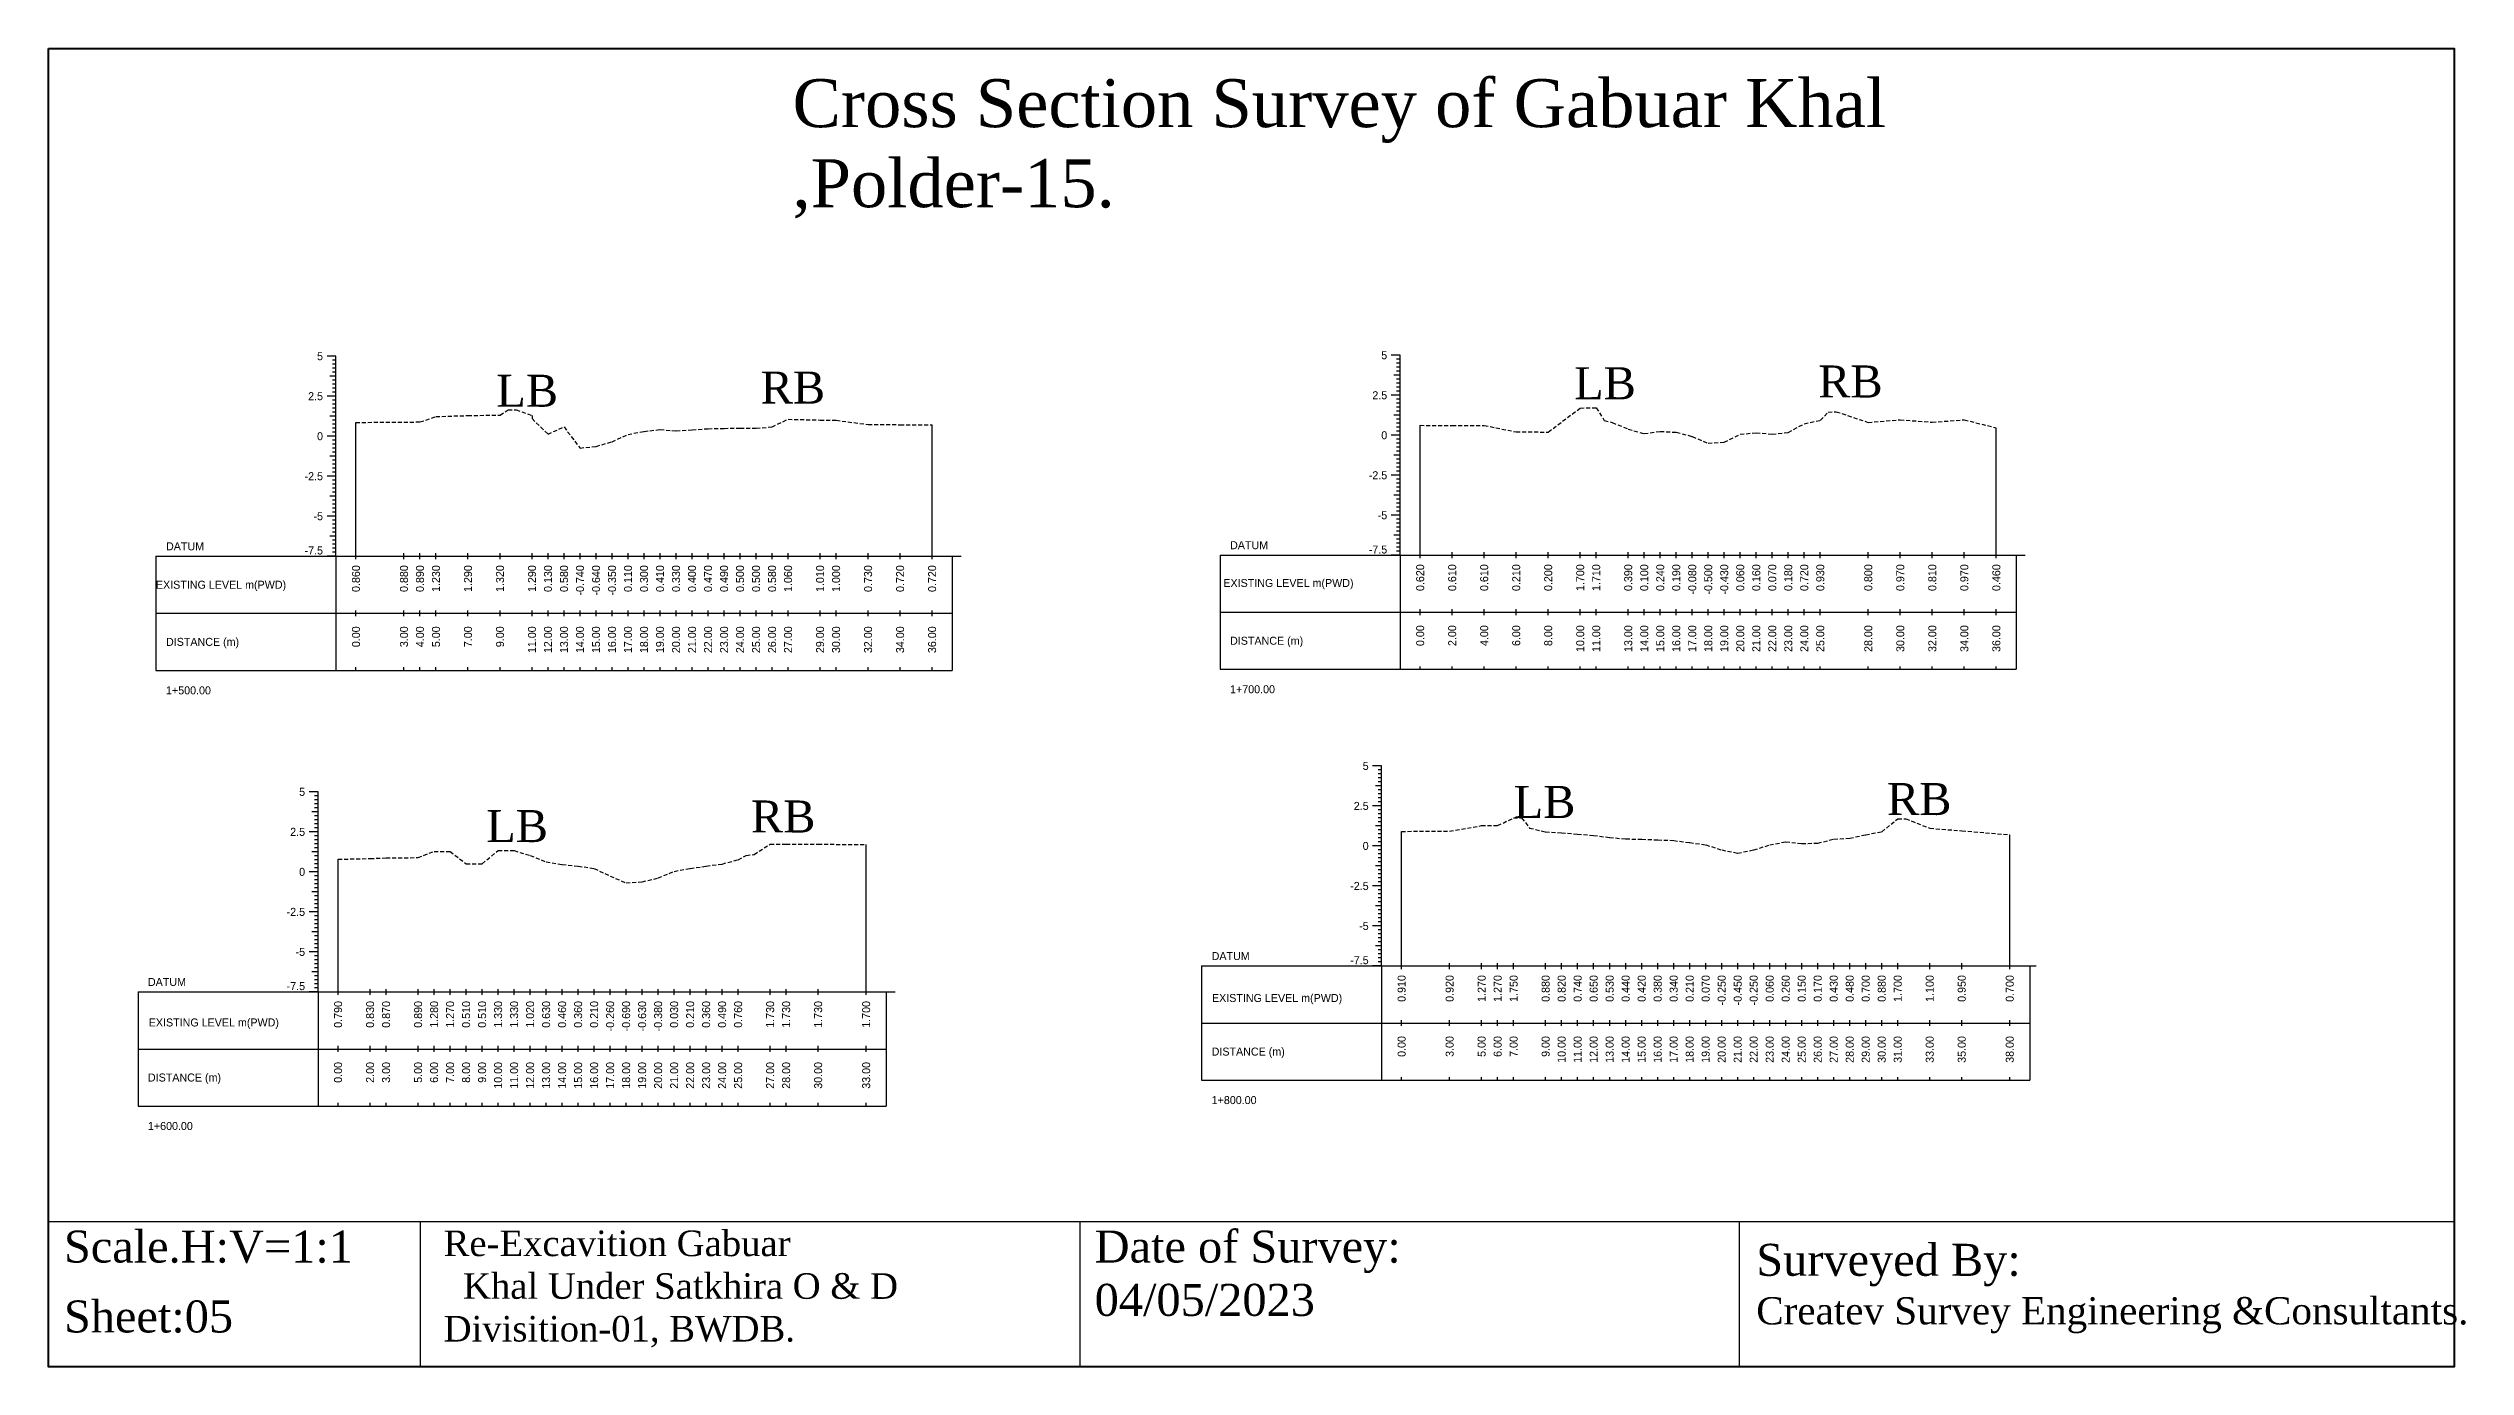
# Model space of a CAD drawing. Header units: inches. Extents: x 2552 to 3818, y -1499 to -1059.
# Drawn here: x 3309.9 to 3461, y -1150.9 to -1068.5 of the extents above; entities that cross this region are included whole.
import ezdxf
from ezdxf.enums import TextEntityAlignment as Align

# ---------------------------------------------------------------- set-up
doc = ezdxf.new("R2010")
doc.units = ezdxf.units.IN
doc.header["$MEASUREMENT"] = 0
doc.linetypes.add('HIDDEN', pattern=[0.375, 0.25, -0.125])
doc.layers.add('CS_Drawing', color=7, linetype='Continuous')
doc.layers.add('GL', color=3, linetype='HIDDEN')
doc.styles.add('romans', font='romans.shx')

msp = doc.modelspace()

# ---------------------------------------------------------------- linework, layer by layer
at = {"color": 4, "lineweight": 40}
msp.add_lwpolyline([(3309.92, -1068.52), (3460.26, -1068.52), (3460.26, -1150.89), (3309.92, -1150.89)], close=True, dxfattribs=at)
for points in [[(3460.26, -1068.52), (3460.26, -1150.89)], [(3309.92, -1141.81), (3460.26, -1141.81)], [(3309.92, -1141.81), (3309.92, -1150.89)], [(3333.16, -1141.81), (3333.16, -1150.89)], [(3374.37, -1141.81), (3374.37, -1150.89)], [(3415.57, -1141.81), (3415.57, -1150.89)]]:
    msp.add_lwpolyline(points)
at = {"layer": 'CS_Drawing'}
for p, q in [((3327.89, -1087.75), (3327.33, -1087.75)), ((3327.89, -1087.75), (3327.5, -1087.75)), ((3327.89, -1089), (3327.5, -1089)), ((3327.89, -1087.75), (3327.67, -1087.75)), ((3327.89, -1088), (3327.67, -1088)), ((3327.89, -1088.25), (3327.67, -1088.25)), ((3327.89, -1088.5), (3327.67, -1088.5)), ((3327.89, -1088.75), (3327.67, -1088.75)), ((3327.89, -1089), (3327.67, -1089)), ((3327.89, -1100.25), (3327.89, -1087.75)), ((3394.39, -1087.69), (3393.83, -1087.69)), ((3394.39, -1087.69), (3394, -1087.69)), ((3394.39, -1088.94), (3394, -1088.94)), ((3394.39, -1087.69), (3394.16, -1087.69)), ((3394.39, -1087.94), (3394.16, -1087.94)), ((3394.39, -1088.19), (3394.16, -1088.19)), ((3394.39, -1088.44), (3394.16, -1088.44)), ((3394.39, -1088.69), (3394.16, -1088.69)), ((3394.39, -1088.94), (3394.16, -1088.94)), ((3394.39, -1100.19), (3394.39, -1087.69)), ((3327.89, -1090.25), (3327.33, -1090.25)), ((3327.89, -1090.25), (3327.5, -1090.25)), ((3327.89, -1089.25), (3327.67, -1089.25)), ((3327.89, -1089.5), (3327.67, -1089.5)), ((3327.89, -1089.75), (3327.67, -1089.75)), ((3327.89, -1090), (3327.67, -1090)), ((3327.89, -1090.25), (3327.67, -1090.25)), ((3327.89, -1090.5), (3327.67, -1090.5)), ((3394.39, -1090.19), (3393.83, -1090.19)), ((3394.39, -1090.19), (3394, -1090.19)), ((3394.39, -1089.19), (3394.16, -1089.19)), ((3394.39, -1089.44), (3394.16, -1089.44)), ((3394.39, -1089.69), (3394.16, -1089.69)), ((3394.39, -1089.94), (3394.16, -1089.94)), ((3394.39, -1090.19), (3394.16, -1090.19)), ((3394.39, -1090.44), (3394.16, -1090.44)), ((3327.89, -1091.5), (3327.5, -1091.5)), ((3327.89, -1090.75), (3327.67, -1090.75)), ((3327.89, -1091), (3327.67, -1091)), ((3327.89, -1091.25), (3327.67, -1091.25)), ((3327.89, -1091.5), (3327.67, -1091.5)), ((3327.89, -1091.75), (3327.67, -1091.75)), ((3327.89, -1092), (3327.67, -1092)), ((3329.14, -1100.25), (3329.14, -1091.89)), ((3365.14, -1100.25), (3365.14, -1092.03)), ((3394.39, -1091.44), (3394, -1091.44)), ((3394.39, -1090.69), (3394.16, -1090.69)), ((3394.39, -1090.94), (3394.16, -1090.94)), ((3394.39, -1091.19), (3394.16, -1091.19)), ((3394.39, -1091.44), (3394.16, -1091.44)), ((3394.39, -1091.69), (3394.16, -1091.69)), ((3394.39, -1091.94), (3394.16, -1091.94)), ((3395.64, -1100.19), (3395.64, -1092.07)), ((3327.89, -1092.75), (3327.33, -1092.75)), ((3327.89, -1092.75), (3327.5, -1092.75)), ((3327.89, -1092.25), (3327.67, -1092.25)), ((3327.89, -1092.5), (3327.67, -1092.5)), ((3327.89, -1092.75), (3327.67, -1092.75)), ((3327.89, -1093), (3327.67, -1093)), ((3327.89, -1093.25), (3327.67, -1093.25)), ((3327.89, -1093.5), (3327.67, -1093.5)), ((3394.39, -1092.69), (3393.83, -1092.69)), ((3394.39, -1092.69), (3394, -1092.69)), ((3394.39, -1092.19), (3394.16, -1092.19)), ((3394.39, -1092.44), (3394.16, -1092.44)), ((3394.39, -1092.69), (3394.16, -1092.69)), ((3394.39, -1092.94), (3394.16, -1092.94)), ((3394.39, -1093.19), (3394.16, -1093.19)), ((3394.39, -1093.44), (3394.16, -1093.44)), ((3431.64, -1100.19), (3431.64, -1092.23)), ((3327.89, -1094), (3327.5, -1094)), ((3327.89, -1093.75), (3327.67, -1093.75)), ((3327.89, -1094), (3327.67, -1094)), ((3327.89, -1094.25), (3327.67, -1094.25)), ((3327.89, -1094.5), (3327.67, -1094.5)), ((3327.89, -1094.75), (3327.67, -1094.75)), ((3327.89, -1095), (3327.67, -1095)), ((3394.39, -1093.94), (3394, -1093.94)), ((3394.39, -1093.69), (3394.16, -1093.69)), ((3394.39, -1093.94), (3394.16, -1093.94)), ((3394.39, -1094.19), (3394.16, -1094.19)), ((3394.39, -1094.44), (3394.16, -1094.44)), ((3394.39, -1094.69), (3394.16, -1094.69)), ((3394.39, -1094.94), (3394.16, -1094.94)), ((3327.89, -1095.25), (3327.33, -1095.25)), ((3327.89, -1095.25), (3327.5, -1095.25)), ((3327.89, -1096.5), (3327.5, -1096.5)), ((3327.89, -1095.25), (3327.67, -1095.25)), ((3327.89, -1095.5), (3327.67, -1095.5)), ((3327.89, -1095.75), (3327.67, -1095.75)), ((3327.89, -1096), (3327.67, -1096)), ((3327.89, -1096.25), (3327.67, -1096.25)), ((3327.89, -1096.5), (3327.67, -1096.5)), ((3394.39, -1095.19), (3393.83, -1095.19)), ((3394.39, -1095.19), (3394, -1095.19)), ((3394.39, -1096.44), (3394, -1096.44)), ((3394.39, -1095.19), (3394.16, -1095.19)), ((3394.39, -1095.44), (3394.16, -1095.44)), ((3394.39, -1095.69), (3394.16, -1095.69)), ((3394.39, -1095.94), (3394.16, -1095.94)), ((3394.39, -1096.19), (3394.16, -1096.19)), ((3394.39, -1096.44), (3394.16, -1096.44)), ((3327.89, -1097.75), (3327.33, -1097.75)), ((3327.89, -1097.75), (3327.5, -1097.75)), ((3327.89, -1096.75), (3327.67, -1096.75)), ((3327.89, -1097), (3327.67, -1097)), ((3327.89, -1097.25), (3327.67, -1097.25)), ((3327.89, -1097.5), (3327.67, -1097.5)), ((3327.89, -1097.75), (3327.67, -1097.75)), ((3327.89, -1098), (3327.67, -1098)), ((3394.39, -1097.69), (3393.83, -1097.69)), ((3394.39, -1097.69), (3394, -1097.69)), ((3394.39, -1096.69), (3394.16, -1096.69)), ((3394.39, -1096.94), (3394.16, -1096.94)), ((3394.39, -1097.19), (3394.16, -1097.19)), ((3394.39, -1097.44), (3394.16, -1097.44)), ((3394.39, -1097.69), (3394.16, -1097.69)), ((3394.39, -1097.94), (3394.16, -1097.94)), ((3327.89, -1099), (3327.5, -1099)), ((3327.89, -1098.25), (3327.67, -1098.25)), ((3327.89, -1098.5), (3327.67, -1098.5)), ((3327.89, -1098.75), (3327.67, -1098.75)), ((3327.89, -1099), (3327.67, -1099)), ((3327.89, -1099.25), (3327.67, -1099.25)), ((3327.89, -1099.5), (3327.67, -1099.5)), ((3394.39, -1098.94), (3394, -1098.94)), ((3394.39, -1098.19), (3394.16, -1098.19)), ((3394.39, -1098.44), (3394.16, -1098.44)), ((3394.39, -1098.69), (3394.16, -1098.69)), ((3394.39, -1098.94), (3394.16, -1098.94)), ((3394.39, -1099.19), (3394.16, -1099.19)), ((3394.39, -1099.44), (3394.16, -1099.44)), ((3316.64, -1100.25), (3327.89, -1100.25)), ((3316.64, -1100.25), (3316.64, -1107.38)), ((3327.89, -1100.25), (3327.33, -1100.25)), ((3327.89, -1100.25), (3327.5, -1100.25)), ((3327.89, -1099.75), (3327.67, -1099.75)), ((3327.89, -1100), (3327.67, -1100)), ((3327.89, -1100.25), (3327.67, -1100.25)), ((3327.89, -1100.25), (3366.39, -1100.25)), ((3327.89, -1100.25), (3327.89, -1107.38)), ((3329.14, -1100.44), (3329.14, -1100.06)), ((3332.14, -1100.44), (3332.14, -1100.06)), ((3333.14, -1100.44), (3333.14, -1100.06)), ((3334.14, -1100.44), (3334.14, -1100.06)), ((3336.14, -1100.44), (3336.14, -1100.06)), ((3338.14, -1100.44), (3338.14, -1100.06)), ((3340.14, -1100.44), (3340.14, -1100.06)), ((3341.14, -1100.44), (3341.14, -1100.06)), ((3342.14, -1100.44), (3342.14, -1100.06)), ((3343.14, -1100.44), (3343.14, -1100.06)), ((3344.14, -1100.44), (3344.14, -1100.06)), ((3345.14, -1100.44), (3345.14, -1100.06)), ((3346.14, -1100.44), (3346.14, -1100.06)), ((3347.14, -1100.44), (3347.14, -1100.06)), ((3348.14, -1100.44), (3348.14, -1100.06)), ((3349.14, -1100.44), (3349.14, -1100.06)), ((3350.14, -1100.44), (3350.14, -1100.06)), ((3351.14, -1100.44), (3351.14, -1100.06)), ((3352.14, -1100.44), (3352.14, -1100.06)), ((3353.14, -1100.44), (3353.14, -1100.06)), ((3354.14, -1100.44), (3354.14, -1100.06)), ((3355.14, -1100.44), (3355.14, -1100.06)), ((3356.14, -1100.44), (3356.14, -1100.06)), ((3358.14, -1100.44), (3358.14, -1100.06)), ((3359.14, -1100.44), (3359.14, -1100.06)), ((3361.14, -1100.44), (3361.14, -1100.06)), ((3363.14, -1100.44), (3363.14, -1100.06)), ((3365.14, -1100.44), (3365.14, -1100.06)), ((3366.39, -1100.25), (3366.96, -1100.25)), ((3366.39, -1100.25), (3366.79, -1100.25)), ((3366.39, -1100.25), (3366.62, -1100.25)), ((3366.39, -1100.25), (3366.39, -1107.38)), ((3383.14, -1100.19), (3394.39, -1100.19)), ((3383.14, -1100.19), (3383.14, -1107.31)), ((3394.39, -1100.19), (3393.83, -1100.19)), ((3394.39, -1100.19), (3394, -1100.19)), ((3394.39, -1099.69), (3394.16, -1099.69)), ((3394.39, -1099.94), (3394.16, -1099.94)), ((3394.39, -1100.19), (3394.16, -1100.19)), ((3394.39, -1100.19), (3432.89, -1100.19)), ((3394.39, -1100.19), (3394.39, -1107.31)), ((3395.64, -1100.38), (3395.64, -1100)), ((3397.64, -1100.38), (3397.64, -1100)), ((3399.64, -1100.38), (3399.64, -1100)), ((3401.64, -1100.38), (3401.64, -1100)), ((3403.64, -1100.38), (3403.64, -1100)), ((3405.64, -1100.38), (3405.64, -1100)), ((3406.64, -1100.38), (3406.64, -1100)), ((3408.64, -1100.38), (3408.64, -1100)), ((3409.64, -1100.38), (3409.64, -1100)), ((3410.64, -1100.38), (3410.64, -1100)), ((3411.64, -1100.38), (3411.64, -1100)), ((3412.64, -1100.38), (3412.64, -1100)), ((3413.64, -1100.38), (3413.64, -1100)), ((3414.64, -1100.38), (3414.64, -1100)), ((3415.64, -1100.38), (3415.64, -1100)), ((3416.64, -1100.38), (3416.64, -1100)), ((3417.64, -1100.38), (3417.64, -1100)), ((3418.64, -1100.38), (3418.64, -1100)), ((3419.64, -1100.38), (3419.64, -1100)), ((3420.64, -1100.38), (3420.64, -1100)), ((3423.64, -1100.38), (3423.64, -1100)), ((3425.64, -1100.38), (3425.64, -1100)), ((3427.64, -1100.38), (3427.64, -1100)), ((3429.64, -1100.38), (3429.64, -1100)), ((3431.64, -1100.38), (3431.64, -1100)), ((3432.89, -1100.19), (3433.45, -1100.19)), ((3432.89, -1100.19), (3433.28, -1100.19)), ((3432.89, -1100.19), (3433.11, -1100.19)), ((3432.89, -1100.19), (3432.89, -1107.31)), ((3316.64, -1103.81), (3327.89, -1103.81)), ((3327.89, -1103.81), (3366.39, -1103.81)), ((3327.89, -1103.81), (3366.39, -1103.81)), ((3329.14, -1104), (3329.14, -1103.63)), ((3332.14, -1104), (3332.14, -1103.63)), ((3333.14, -1104), (3333.14, -1103.63)), ((3334.14, -1104), (3334.14, -1103.63)), ((3336.14, -1104), (3336.14, -1103.63)), ((3338.14, -1104), (3338.14, -1103.63)), ((3340.14, -1104), (3340.14, -1103.63)), ((3341.14, -1104), (3341.14, -1103.63)), ((3342.14, -1104), (3342.14, -1103.63)), ((3343.14, -1104), (3343.14, -1103.63)), ((3344.14, -1104), (3344.14, -1103.63)), ((3345.14, -1104), (3345.14, -1103.63)), ((3346.14, -1104), (3346.14, -1103.63)), ((3347.14, -1104), (3347.14, -1103.63)), ((3348.14, -1104), (3348.14, -1103.63)), ((3349.14, -1104), (3349.14, -1103.63)), ((3350.14, -1104), (3350.14, -1103.63)), ((3351.14, -1104), (3351.14, -1103.63)), ((3352.14, -1104), (3352.14, -1103.63)), ((3353.14, -1104), (3353.14, -1103.63)), ((3354.14, -1104), (3354.14, -1103.63)), ((3355.14, -1104), (3355.14, -1103.63)), ((3356.14, -1104), (3356.14, -1103.63)), ((3358.14, -1104), (3358.14, -1103.63)), ((3359.14, -1104), (3359.14, -1103.63)), ((3361.14, -1104), (3361.14, -1103.63)), ((3363.14, -1104), (3363.14, -1103.63)), ((3365.14, -1104), (3365.14, -1103.63)), ((3383.14, -1103.75), (3394.39, -1103.75)), ((3394.39, -1103.75), (3432.89, -1103.75)), ((3394.39, -1103.75), (3432.89, -1103.75)), ((3395.64, -1103.94), (3395.64, -1103.56)), ((3397.64, -1103.94), (3397.64, -1103.56)), ((3399.64, -1103.94), (3399.64, -1103.56)), ((3401.64, -1103.94), (3401.64, -1103.56)), ((3403.64, -1103.94), (3403.64, -1103.56)), ((3405.64, -1103.94), (3405.64, -1103.56)), ((3406.64, -1103.94), (3406.64, -1103.56)), ((3408.64, -1103.94), (3408.64, -1103.56)), ((3409.64, -1103.94), (3409.64, -1103.56)), ((3410.64, -1103.94), (3410.64, -1103.56)), ((3411.64, -1103.94), (3411.64, -1103.56)), ((3412.64, -1103.94), (3412.64, -1103.56)), ((3413.64, -1103.94), (3413.64, -1103.56)), ((3414.64, -1103.94), (3414.64, -1103.56)), ((3415.64, -1103.94), (3415.64, -1103.56)), ((3416.64, -1103.94), (3416.64, -1103.56)), ((3417.64, -1103.94), (3417.64, -1103.56)), ((3418.64, -1103.94), (3418.64, -1103.56)), ((3419.64, -1103.94), (3419.64, -1103.56)), ((3420.64, -1103.94), (3420.64, -1103.56)), ((3423.64, -1103.94), (3423.64, -1103.56)), ((3425.64, -1103.94), (3425.64, -1103.56)), ((3427.64, -1103.94), (3427.64, -1103.56)), ((3429.64, -1103.94), (3429.64, -1103.56)), ((3431.64, -1103.94), (3431.64, -1103.56)), ((3329.14, -1107.38), (3329.14, -1107.19)), ((3332.14, -1107.38), (3332.14, -1107.19)), ((3333.14, -1107.38), (3333.14, -1107.19)), ((3334.14, -1107.38), (3334.14, -1107.19)), ((3336.14, -1107.38), (3336.14, -1107.19)), ((3338.14, -1107.38), (3338.14, -1107.19)), ((3340.14, -1107.38), (3340.14, -1107.19)), ((3341.14, -1107.38), (3341.14, -1107.19)), ((3342.14, -1107.38), (3342.14, -1107.19)), ((3343.14, -1107.38), (3343.14, -1107.19)), ((3344.14, -1107.38), (3344.14, -1107.19)), ((3345.14, -1107.38), (3345.14, -1107.19)), ((3346.14, -1107.38), (3346.14, -1107.19)), ((3347.14, -1107.38), (3347.14, -1107.19)), ((3348.14, -1107.38), (3348.14, -1107.19)), ((3349.14, -1107.38), (3349.14, -1107.19)), ((3350.14, -1107.38), (3350.14, -1107.19)), ((3351.14, -1107.38), (3351.14, -1107.19)), ((3352.14, -1107.38), (3352.14, -1107.19)), ((3353.14, -1107.38), (3353.14, -1107.19)), ((3354.14, -1107.38), (3354.14, -1107.19)), ((3355.14, -1107.38), (3355.14, -1107.19)), ((3356.14, -1107.38), (3356.14, -1107.19)), ((3358.14, -1107.38), (3358.14, -1107.19)), ((3359.14, -1107.38), (3359.14, -1107.19)), ((3361.14, -1107.38), (3361.14, -1107.19)), ((3363.14, -1107.38), (3363.14, -1107.19)), ((3365.14, -1107.38), (3365.14, -1107.19)), ((3395.64, -1107.31), (3395.64, -1107.13)), ((3397.64, -1107.31), (3397.64, -1107.13)), ((3399.64, -1107.31), (3399.64, -1107.13)), ((3401.64, -1107.31), (3401.64, -1107.13)), ((3403.64, -1107.31), (3403.64, -1107.13)), ((3405.64, -1107.31), (3405.64, -1107.13)), ((3406.64, -1107.31), (3406.64, -1107.13)), ((3408.64, -1107.31), (3408.64, -1107.13)), ((3409.64, -1107.31), (3409.64, -1107.13)), ((3410.64, -1107.31), (3410.64, -1107.13)), ((3411.64, -1107.31), (3411.64, -1107.13)), ((3412.64, -1107.31), (3412.64, -1107.13)), ((3413.64, -1107.31), (3413.64, -1107.13)), ((3414.64, -1107.31), (3414.64, -1107.13)), ((3415.64, -1107.31), (3415.64, -1107.13)), ((3416.64, -1107.31), (3416.64, -1107.13)), ((3417.64, -1107.31), (3417.64, -1107.13)), ((3418.64, -1107.31), (3418.64, -1107.13)), ((3419.64, -1107.31), (3419.64, -1107.13)), ((3420.64, -1107.31), (3420.64, -1107.13)), ((3423.64, -1107.31), (3423.64, -1107.13)), ((3425.64, -1107.31), (3425.64, -1107.13)), ((3427.64, -1107.31), (3427.64, -1107.13)), ((3429.64, -1107.31), (3429.64, -1107.13)), ((3431.64, -1107.31), (3431.64, -1107.13)), ((3316.64, -1107.38), (3327.89, -1107.38)), ((3327.89, -1107.38), (3366.39, -1107.38)), ((3383.14, -1107.31), (3394.39, -1107.31)), ((3394.39, -1107.31), (3432.89, -1107.31)), ((3393.23, -1113.35), (3392.67, -1113.35)), ((3393.23, -1113.35), (3392.84, -1113.35)), ((3393.23, -1114.6), (3392.84, -1114.6)), ((3393.23, -1113.35), (3393.01, -1113.35)), ((3393.23, -1113.6), (3393.01, -1113.6)), ((3393.23, -1113.85), (3393.01, -1113.85)), ((3393.23, -1114.1), (3393.01, -1114.1)), ((3393.23, -1114.35), (3393.01, -1114.35)), ((3393.23, -1114.6), (3393.01, -1114.6)), ((3393.23, -1125.85), (3393.23, -1113.35)), ((3326.77, -1114.97), (3326.21, -1114.97)), ((3326.77, -1114.97), (3326.38, -1114.97)), ((3326.77, -1116.22), (3326.38, -1116.22)), ((3326.77, -1114.97), (3326.54, -1114.97)), ((3326.77, -1115.22), (3326.54, -1115.22)), ((3326.77, -1115.47), (3326.54, -1115.47)), ((3326.77, -1115.72), (3326.54, -1115.72)), ((3326.77, -1115.97), (3326.54, -1115.97)), ((3326.77, -1116.22), (3326.54, -1116.22)), ((3326.77, -1127.47), (3326.77, -1114.97)), ((3393.23, -1115.85), (3392.67, -1115.85)), ((3393.23, -1115.85), (3392.84, -1115.85)), ((3393.23, -1114.85), (3393.01, -1114.85)), ((3393.23, -1115.1), (3393.01, -1115.1)), ((3393.23, -1115.35), (3393.01, -1115.35)), ((3393.23, -1115.6), (3393.01, -1115.6)), ((3393.23, -1115.85), (3393.01, -1115.85)), ((3393.23, -1116.1), (3393.01, -1116.1)), ((3326.77, -1117.47), (3326.21, -1117.47)), ((3326.77, -1117.47), (3326.38, -1117.47)), ((3326.77, -1116.47), (3326.54, -1116.47)), ((3326.77, -1116.72), (3326.54, -1116.72)), ((3326.77, -1116.97), (3326.54, -1116.97)), ((3326.77, -1117.22), (3326.54, -1117.22)), ((3326.77, -1117.47), (3326.54, -1117.47)), ((3326.77, -1117.72), (3326.54, -1117.72)), ((3393.23, -1117.1), (3392.84, -1117.1)), ((3393.23, -1116.35), (3393.01, -1116.35)), ((3393.23, -1116.6), (3393.01, -1116.6)), ((3393.23, -1116.85), (3393.01, -1116.85)), ((3393.23, -1117.1), (3393.01, -1117.1)), ((3393.23, -1117.35), (3393.01, -1117.35)), ((3393.23, -1117.6), (3393.01, -1117.6)), ((3394.48, -1125.85), (3394.48, -1117.44)), ((3432.48, -1125.85), (3432.48, -1117.65)), ((3326.77, -1118.72), (3326.38, -1118.72)), ((3326.77, -1117.97), (3326.54, -1117.97)), ((3326.77, -1118.22), (3326.54, -1118.22)), ((3326.77, -1118.47), (3326.54, -1118.47)), ((3326.77, -1118.72), (3326.54, -1118.72)), ((3326.77, -1118.97), (3326.54, -1118.97)), ((3326.77, -1119.22), (3326.54, -1119.22)), ((3328.02, -1127.47), (3328.02, -1119.18)), ((3361.02, -1127.47), (3361.02, -1118.27)), ((3393.23, -1118.35), (3392.67, -1118.35)), ((3393.23, -1118.35), (3392.84, -1118.35)), ((3393.23, -1117.85), (3393.01, -1117.85)), ((3393.23, -1118.1), (3393.01, -1118.1)), ((3393.23, -1118.35), (3393.01, -1118.35)), ((3393.23, -1118.6), (3393.01, -1118.6)), ((3393.23, -1118.85), (3393.01, -1118.85)), ((3393.23, -1119.1), (3393.01, -1119.1)), ((3326.77, -1119.97), (3326.21, -1119.97)), ((3326.77, -1119.97), (3326.38, -1119.97)), ((3326.77, -1119.47), (3326.54, -1119.47)), ((3326.77, -1119.72), (3326.54, -1119.72)), ((3326.77, -1119.97), (3326.54, -1119.97)), ((3326.77, -1120.22), (3326.54, -1120.22)), ((3326.77, -1120.47), (3326.54, -1120.47)), ((3326.77, -1120.72), (3326.54, -1120.72)), ((3393.23, -1119.6), (3392.84, -1119.6)), ((3393.23, -1119.35), (3393.01, -1119.35)), ((3393.23, -1119.6), (3393.01, -1119.6)), ((3393.23, -1119.85), (3393.01, -1119.85)), ((3393.23, -1120.1), (3393.01, -1120.1)), ((3393.23, -1120.35), (3393.01, -1120.35)), ((3393.23, -1120.6), (3393.01, -1120.6)), ((3326.77, -1121.22), (3326.38, -1121.22)), ((3326.77, -1120.97), (3326.54, -1120.97)), ((3326.77, -1121.22), (3326.54, -1121.22)), ((3326.77, -1121.47), (3326.54, -1121.47)), ((3326.77, -1121.72), (3326.54, -1121.72)), ((3326.77, -1121.97), (3326.54, -1121.97)), ((3326.77, -1122.22), (3326.54, -1122.22)), ((3393.23, -1120.85), (3392.67, -1120.85)), ((3393.23, -1120.85), (3392.84, -1120.85)), ((3393.23, -1122.1), (3392.84, -1122.1)), ((3393.23, -1120.85), (3393.01, -1120.85)), ((3393.23, -1121.1), (3393.01, -1121.1)), ((3393.23, -1121.35), (3393.01, -1121.35)), ((3393.23, -1121.6), (3393.01, -1121.6)), ((3393.23, -1121.85), (3393.01, -1121.85)), ((3393.23, -1122.1), (3393.01, -1122.1)), ((3326.77, -1122.47), (3326.21, -1122.47)), ((3326.77, -1122.47), (3326.38, -1122.47)), ((3326.77, -1123.72), (3326.38, -1123.72)), ((3326.77, -1122.47), (3326.54, -1122.47)), ((3326.77, -1122.72), (3326.54, -1122.72)), ((3326.77, -1122.97), (3326.54, -1122.97)), ((3326.77, -1123.22), (3326.54, -1123.22)), ((3326.77, -1123.47), (3326.54, -1123.47)), ((3326.77, -1123.72), (3326.54, -1123.72)), ((3393.23, -1123.35), (3392.67, -1123.35)), ((3393.23, -1123.35), (3392.84, -1123.35)), ((3393.23, -1122.35), (3393.01, -1122.35)), ((3393.23, -1122.6), (3393.01, -1122.6)), ((3393.23, -1122.85), (3393.01, -1122.85)), ((3393.23, -1123.1), (3393.01, -1123.1)), ((3393.23, -1123.35), (3393.01, -1123.35)), ((3393.23, -1123.6), (3393.01, -1123.6)), ((3326.77, -1124.97), (3326.21, -1124.97)), ((3326.77, -1124.97), (3326.38, -1124.97)), ((3326.77, -1123.97), (3326.54, -1123.97)), ((3326.77, -1124.22), (3326.54, -1124.22)), ((3326.77, -1124.47), (3326.54, -1124.47)), ((3326.77, -1124.72), (3326.54, -1124.72)), ((3326.77, -1124.97), (3326.54, -1124.97)), ((3326.77, -1125.22), (3326.54, -1125.22)), ((3393.23, -1124.6), (3392.84, -1124.6)), ((3393.23, -1123.85), (3393.01, -1123.85)), ((3393.23, -1124.1), (3393.01, -1124.1)), ((3393.23, -1124.35), (3393.01, -1124.35)), ((3393.23, -1124.6), (3393.01, -1124.6)), ((3393.23, -1124.85), (3393.01, -1124.85)), ((3393.23, -1125.1), (3393.01, -1125.1)), ((3326.77, -1126.22), (3326.38, -1126.22)), ((3326.77, -1125.47), (3326.54, -1125.47)), ((3326.77, -1125.72), (3326.54, -1125.72)), ((3326.77, -1125.97), (3326.54, -1125.97)), ((3326.77, -1126.22), (3326.54, -1126.22)), ((3326.77, -1126.47), (3326.54, -1126.47)), ((3326.77, -1126.72), (3326.54, -1126.72)), ((3381.98, -1125.85), (3393.23, -1125.85)), ((3381.98, -1125.85), (3381.98, -1132.98)), ((3393.23, -1125.85), (3392.67, -1125.85)), ((3393.23, -1125.85), (3392.84, -1125.85)), ((3393.23, -1125.35), (3393.01, -1125.35)), ((3393.23, -1125.6), (3393.01, -1125.6)), ((3393.23, -1125.85), (3393.01, -1125.85)), ((3393.23, -1125.85), (3433.73, -1125.85)), ((3393.23, -1125.85), (3393.23, -1132.98)), ((3394.48, -1126.04), (3394.48, -1125.67)), ((3397.48, -1126.04), (3397.48, -1125.67)), ((3399.48, -1126.04), (3399.48, -1125.67)), ((3400.48, -1126.04), (3400.48, -1125.67)), ((3401.48, -1126.04), (3401.48, -1125.67)), ((3403.48, -1126.04), (3403.48, -1125.67)), ((3404.48, -1126.04), (3404.48, -1125.67)), ((3405.48, -1126.04), (3405.48, -1125.67)), ((3406.48, -1126.04), (3406.48, -1125.67)), ((3407.48, -1126.04), (3407.48, -1125.67)), ((3408.48, -1126.04), (3408.48, -1125.67)), ((3409.48, -1126.04), (3409.48, -1125.67)), ((3410.48, -1126.04), (3410.48, -1125.67)), ((3411.48, -1126.04), (3411.48, -1125.67)), ((3412.48, -1126.04), (3412.48, -1125.67)), ((3413.48, -1126.04), (3413.48, -1125.67)), ((3414.48, -1126.04), (3414.48, -1125.67)), ((3415.48, -1126.04), (3415.48, -1125.67)), ((3416.48, -1126.04), (3416.48, -1125.67)), ((3417.48, -1126.04), (3417.48, -1125.67)), ((3418.48, -1126.04), (3418.48, -1125.67)), ((3419.48, -1126.04), (3419.48, -1125.67)), ((3420.48, -1126.04), (3420.48, -1125.67)), ((3421.48, -1126.04), (3421.48, -1125.67)), ((3422.48, -1126.04), (3422.48, -1125.67)), ((3423.48, -1126.04), (3423.48, -1125.67)), ((3424.48, -1126.04), (3424.48, -1125.67)), ((3425.48, -1126.04), (3425.48, -1125.67)), ((3427.48, -1126.04), (3427.48, -1125.67)), ((3429.48, -1126.04), (3429.48, -1125.67)), ((3432.48, -1126.04), (3432.48, -1125.67)), ((3433.73, -1125.85), (3434.13, -1125.85)), ((3433.73, -1125.85), (3433.96, -1125.85)), ((3433.73, -1125.85), (3433.73, -1132.98)), ((3315.52, -1127.47), (3326.77, -1127.47)), ((3315.52, -1127.47), (3315.52, -1134.6)), ((3326.77, -1127.47), (3326.21, -1127.47)), ((3326.77, -1127.47), (3326.38, -1127.47)), ((3326.77, -1126.97), (3326.54, -1126.97)), ((3326.77, -1127.22), (3326.54, -1127.22)), ((3326.77, -1127.47), (3326.54, -1127.47)), ((3326.77, -1127.47), (3362.27, -1127.47)), ((3326.77, -1127.47), (3326.77, -1134.6)), ((3328.02, -1127.66), (3328.02, -1127.29)), ((3330.02, -1127.66), (3330.02, -1127.29)), ((3331.02, -1127.66), (3331.02, -1127.29)), ((3333.02, -1127.66), (3333.02, -1127.29)), ((3334.02, -1127.66), (3334.02, -1127.29)), ((3335.02, -1127.66), (3335.02, -1127.29)), ((3336.02, -1127.66), (3336.02, -1127.29)), ((3337.02, -1127.66), (3337.02, -1127.29)), ((3338.02, -1127.66), (3338.02, -1127.29)), ((3339.02, -1127.66), (3339.02, -1127.29)), ((3340.02, -1127.66), (3340.02, -1127.29)), ((3341.02, -1127.66), (3341.02, -1127.29)), ((3342.02, -1127.66), (3342.02, -1127.29)), ((3343.02, -1127.66), (3343.02, -1127.29)), ((3344.02, -1127.66), (3344.02, -1127.29)), ((3345.02, -1127.66), (3345.02, -1127.29)), ((3346.02, -1127.66), (3346.02, -1127.29)), ((3347.02, -1127.66), (3347.02, -1127.29)), ((3348.02, -1127.66), (3348.02, -1127.29)), ((3349.02, -1127.66), (3349.02, -1127.29)), ((3350.02, -1127.66), (3350.02, -1127.29)), ((3351.02, -1127.66), (3351.02, -1127.29)), ((3352.02, -1127.66), (3352.02, -1127.29)), ((3353.02, -1127.66), (3353.02, -1127.29)), ((3355.02, -1127.66), (3355.02, -1127.29)), ((3356.02, -1127.66), (3356.02, -1127.29)), ((3358.02, -1127.66), (3358.02, -1127.29)), ((3361.02, -1127.66), (3361.02, -1127.29)), ((3362.27, -1127.47), (3362.83, -1127.47)), ((3362.27, -1127.47), (3362.66, -1127.47)), ((3362.27, -1127.47), (3362.49, -1127.47)), ((3362.27, -1127.47), (3362.27, -1134.6)), ((3381.98, -1129.42), (3393.23, -1129.42)), ((3393.23, -1129.42), (3433.73, -1129.42)), ((3393.23, -1129.42), (3433.73, -1129.42)), ((3394.48, -1129.6), (3394.48, -1129.23)), ((3397.48, -1129.6), (3397.48, -1129.23)), ((3399.48, -1129.6), (3399.48, -1129.23)), ((3400.48, -1129.6), (3400.48, -1129.23)), ((3401.48, -1129.6), (3401.48, -1129.23)), ((3403.48, -1129.6), (3403.48, -1129.23)), ((3404.48, -1129.6), (3404.48, -1129.23)), ((3405.48, -1129.6), (3405.48, -1129.23)), ((3406.48, -1129.6), (3406.48, -1129.23)), ((3407.48, -1129.6), (3407.48, -1129.23)), ((3408.48, -1129.6), (3408.48, -1129.23)), ((3409.48, -1129.6), (3409.48, -1129.23)), ((3410.48, -1129.6), (3410.48, -1129.23)), ((3411.48, -1129.6), (3411.48, -1129.23)), ((3412.48, -1129.6), (3412.48, -1129.23)), ((3413.48, -1129.6), (3413.48, -1129.23)), ((3414.48, -1129.6), (3414.48, -1129.23)), ((3415.48, -1129.6), (3415.48, -1129.23)), ((3416.48, -1129.6), (3416.48, -1129.23)), ((3417.48, -1129.6), (3417.48, -1129.23)), ((3418.48, -1129.6), (3418.48, -1129.23)), ((3419.48, -1129.6), (3419.48, -1129.23)), ((3420.48, -1129.6), (3420.48, -1129.23)), ((3421.48, -1129.6), (3421.48, -1129.23)), ((3422.48, -1129.6), (3422.48, -1129.23)), ((3423.48, -1129.6), (3423.48, -1129.23)), ((3424.48, -1129.6), (3424.48, -1129.23)), ((3425.48, -1129.6), (3425.48, -1129.23)), ((3427.48, -1129.6), (3427.48, -1129.23)), ((3429.48, -1129.6), (3429.48, -1129.23)), ((3432.48, -1129.6), (3432.48, -1129.23)), ((3315.52, -1131.04), (3326.77, -1131.04)), ((3326.77, -1131.04), (3362.27, -1131.04)), ((3326.77, -1131.04), (3362.27, -1131.04)), ((3328.02, -1131.22), (3328.02, -1130.85)), ((3330.02, -1131.22), (3330.02, -1130.85)), ((3331.02, -1131.22), (3331.02, -1130.85)), ((3333.02, -1131.22), (3333.02, -1130.85)), ((3334.02, -1131.22), (3334.02, -1130.85)), ((3335.02, -1131.22), (3335.02, -1130.85)), ((3336.02, -1131.22), (3336.02, -1130.85)), ((3337.02, -1131.22), (3337.02, -1130.85)), ((3338.02, -1131.22), (3338.02, -1130.85)), ((3339.02, -1131.22), (3339.02, -1130.85)), ((3340.02, -1131.22), (3340.02, -1130.85)), ((3341.02, -1131.22), (3341.02, -1130.85)), ((3342.02, -1131.22), (3342.02, -1130.85)), ((3343.02, -1131.22), (3343.02, -1130.85)), ((3344.02, -1131.22), (3344.02, -1130.85)), ((3345.02, -1131.22), (3345.02, -1130.85)), ((3346.02, -1131.22), (3346.02, -1130.85)), ((3347.02, -1131.22), (3347.02, -1130.85)), ((3348.02, -1131.22), (3348.02, -1130.85)), ((3349.02, -1131.22), (3349.02, -1130.85)), ((3350.02, -1131.22), (3350.02, -1130.85)), ((3351.02, -1131.22), (3351.02, -1130.85)), ((3352.02, -1131.22), (3352.02, -1130.85)), ((3353.02, -1131.22), (3353.02, -1130.85)), ((3355.02, -1131.22), (3355.02, -1130.85)), ((3356.02, -1131.22), (3356.02, -1130.85)), ((3358.02, -1131.22), (3358.02, -1130.85)), ((3361.02, -1131.22), (3361.02, -1130.85)), ((3394.48, -1132.98), (3394.48, -1132.79)), ((3397.48, -1132.98), (3397.48, -1132.79)), ((3399.48, -1132.98), (3399.48, -1132.79)), ((3400.48, -1132.98), (3400.48, -1132.79)), ((3401.48, -1132.98), (3401.48, -1132.79)), ((3403.48, -1132.98), (3403.48, -1132.79)), ((3404.48, -1132.98), (3404.48, -1132.79)), ((3405.48, -1132.98), (3405.48, -1132.79)), ((3406.48, -1132.98), (3406.48, -1132.79)), ((3407.48, -1132.98), (3407.48, -1132.79)), ((3408.48, -1132.98), (3408.48, -1132.79)), ((3409.48, -1132.98), (3409.48, -1132.79)), ((3410.48, -1132.98), (3410.48, -1132.79)), ((3411.48, -1132.98), (3411.48, -1132.79)), ((3412.48, -1132.98), (3412.48, -1132.79)), ((3413.48, -1132.98), (3413.48, -1132.79)), ((3414.48, -1132.98), (3414.48, -1132.79)), ((3415.48, -1132.98), (3415.48, -1132.79)), ((3416.48, -1132.98), (3416.48, -1132.79)), ((3417.48, -1132.98), (3417.48, -1132.79)), ((3418.48, -1132.98), (3418.48, -1132.79)), ((3419.48, -1132.98), (3419.48, -1132.79)), ((3420.48, -1132.98), (3420.48, -1132.79)), ((3421.48, -1132.98), (3421.48, -1132.79)), ((3422.48, -1132.98), (3422.48, -1132.79)), ((3423.48, -1132.98), (3423.48, -1132.79)), ((3424.48, -1132.98), (3424.48, -1132.79)), ((3425.48, -1132.98), (3425.48, -1132.79)), ((3427.48, -1132.98), (3427.48, -1132.79)), ((3429.48, -1132.98), (3429.48, -1132.79)), ((3432.48, -1132.98), (3432.48, -1132.79)), ((3381.98, -1132.98), (3393.23, -1132.98)), ((3393.23, -1132.98), (3433.73, -1132.98)), ((3315.52, -1134.6), (3326.77, -1134.6)), ((3326.77, -1134.6), (3362.27, -1134.6)), ((3328.02, -1134.6), (3328.02, -1134.41)), ((3330.02, -1134.6), (3330.02, -1134.41)), ((3331.02, -1134.6), (3331.02, -1134.41)), ((3333.02, -1134.6), (3333.02, -1134.41)), ((3334.02, -1134.6), (3334.02, -1134.41)), ((3335.02, -1134.6), (3335.02, -1134.41)), ((3336.02, -1134.6), (3336.02, -1134.41)), ((3337.02, -1134.6), (3337.02, -1134.41)), ((3338.02, -1134.6), (3338.02, -1134.41)), ((3339.02, -1134.6), (3339.02, -1134.41)), ((3340.02, -1134.6), (3340.02, -1134.41)), ((3341.02, -1134.6), (3341.02, -1134.41)), ((3342.02, -1134.6), (3342.02, -1134.41)), ((3343.02, -1134.6), (3343.02, -1134.41)), ((3344.02, -1134.6), (3344.02, -1134.41)), ((3345.02, -1134.6), (3345.02, -1134.41)), ((3346.02, -1134.6), (3346.02, -1134.41)), ((3347.02, -1134.6), (3347.02, -1134.41)), ((3348.02, -1134.6), (3348.02, -1134.41)), ((3349.02, -1134.6), (3349.02, -1134.41)), ((3350.02, -1134.6), (3350.02, -1134.41)), ((3351.02, -1134.6), (3351.02, -1134.41)), ((3352.02, -1134.6), (3352.02, -1134.41)), ((3353.02, -1134.6), (3353.02, -1134.41)), ((3355.02, -1134.6), (3355.02, -1134.41)), ((3356.02, -1134.6), (3356.02, -1134.41)), ((3358.02, -1134.6), (3358.02, -1134.41)), ((3361.02, -1134.6), (3361.02, -1134.41))]:
    msp.add_line(p, q, dxfattribs=at)
at = {"layer": 'GL'}
for points in [[(3329.14, -1091.89), (3332.14, -1091.87), (3333.14, -1091.86), (3334.14, -1091.52), (3336.14, -1091.46), (3338.14, -1091.43), (3338.64, -1091.11), (3339.14, -1091.11), (3340.14, -1091.46), (3340.14, -1091.65), (3341.14, -1092.62), (3342.14, -1092.17), (3343.14, -1093.49), (3344.14, -1093.39), (3345.14, -1093.1), (3346.14, -1092.64), (3347.14, -1092.45), (3348.14, -1092.34), (3349.14, -1092.42), (3350.14, -1092.35), (3351.14, -1092.28), (3352.14, -1092.26), (3353.14, -1092.25), (3354.14, -1092.25), (3355.14, -1092.17), (3356.14, -1091.69), (3358.14, -1091.74), (3359.14, -1091.75), (3361.14, -1092.02), (3363.14, -1092.03), (3365.14, -1092.03)], [(3395.64, -1092.07), (3397.64, -1092.08), (3399.64, -1092.08), (3401.64, -1092.48), (3403.64, -1092.49), (3405.64, -1090.99), (3406.64, -1090.98), (3407.14, -1091.76), (3407.64, -1091.9), (3408.64, -1092.3), (3409.64, -1092.59), (3410.64, -1092.45), (3411.64, -1092.5), (3412.64, -1092.77), (3413.64, -1093.19), (3414.64, -1093.12), (3415.64, -1092.63), (3416.64, -1092.53), (3417.64, -1092.62), (3418.64, -1092.51), (3419.64, -1091.97), (3420.64, -1091.76), (3421.14, -1091.24), (3421.64, -1091.22), (3423.64, -1091.89), (3425.64, -1091.72), (3427.64, -1091.88), (3429.64, -1091.72), (3431.64, -1092.23)], [(3394.48, -1117.44), (3397.48, -1117.43), (3399.48, -1117.08), (3400.48, -1117.08), (3401.48, -1116.6), (3401.98, -1116.6), (3402.48, -1117.23), (3403.48, -1117.47), (3404.48, -1117.53), (3405.48, -1117.61), (3406.48, -1117.7), (3407.48, -1117.82), (3408.48, -1117.91), (3409.48, -1117.93), (3410.48, -1117.97), (3411.48, -1118.01), (3412.48, -1118.14), (3413.48, -1118.28), (3414.48, -1118.6), (3415.48, -1118.8), (3416.48, -1118.6), (3417.48, -1118.29), (3418.48, -1118.09), (3419.48, -1118.2), (3420.48, -1118.18), (3421.48, -1117.92), (3422.48, -1117.87), (3423.48, -1117.65), (3424.48, -1117.47), (3425.48, -1116.65), (3425.98, -1116.65), (3427.48, -1117.25), (3429.48, -1117.4), (3432.48, -1117.65)], [(3328.02, -1119.18), (3330.02, -1119.14), (3331.02, -1119.1), (3333.02, -1119.08), (3334.02, -1118.69), (3335.02, -1118.7), (3336.02, -1119.46), (3337.02, -1119.46), (3338.02, -1118.64), (3339.02, -1118.64), (3340.02, -1118.95), (3341.02, -1119.34), (3342.02, -1119.51), (3343.02, -1119.61), (3344.02, -1119.76), (3345.02, -1120.23), (3346.02, -1120.66), (3347.02, -1120.6), (3348.02, -1120.35), (3349.02, -1119.94), (3350.02, -1119.76), (3351.02, -1119.61), (3352.02, -1119.48), (3353.02, -1119.21), (3353.52, -1118.95), (3354.02, -1118.88), (3355.02, -1118.24), (3356.02, -1118.24), (3358.02, -1118.24), (3361.02, -1118.27)]]:
    msp.add_lwpolyline(points, dxfattribs=at)

# ---------------------------------------------------------------- texts
at = {"attachment_point": 1, "style": 'romans'}
for s, insert, char_height, width in [('{\\fTimes New Roman|b0|i0|c0|p18;Cross Section Survey of Gabuar Khal ,Polder-15.}', (3356.42, -1070.44), 3, 72.2837), ('{\\fTimes New Roman|b0|i0|c0|p18;LB}', (3337.91, -1088.91), 2, 204.3733), ('{\\fTimes New Roman|b0|i0|c0|p18;RB}', (3354.43, -1088.71), 2, 204.3733), ('{\\fTimes New Roman|b0|i0|c0|p18;LB}', (3405.26, -1088.44), 2, 204.3733), ('{\\fTimes New Roman|b0|i0|c0|p18;RB}', (3420.51, -1088.33), 2, 204.3733), ('{\\fTimes New Roman|b0|i0|c0|p18;LB}', (3401.48, -1114.6), 2, 204.3733), ('{\\fTimes New Roman|b0|i0|c0|p18;RB}', (3424.81, -1114.42), 2, 204.3733), ('{\\fTimes New Roman|b0|i0|c0|p18;LB}', (3337.28, -1116.11), 2, 204.3733), ('{\\fTimes New Roman|b0|i0|c0|p18;RB}', (3353.82, -1115.51), 2, 204.3733), ('{\\fTimes New Roman|b0|i0|c0|p18;Scale.H:V=1:1}', (3310.89, -1142.38), 2, 22.2708), ('{\\fTimes New Roman|b0|i0|c0|p18;Re-Excavition Gabuar\\P  Khal Under Satkhira O & D    Divisition-01, BWDB.}', (3334.62, -1142.38), 1.6, 38.8405), ('{\\fTimes New Roman|b0|i0|c0|p18;Date of Survey: 04/05/2023}', (3375.3, -1142.38), 2, 22.2708), ('{\\fTimes New Roman|b0|i0|c0|p18;Surveyed By:                                     \\H0.85x;Createv Survey Engineering &Consultants.}', (3416.64, -1143.21), 2, 45.2193), ('{\\fTimes New Roman|b0|i0|c0|p18;Sheet:05}', (3310.89, -1146.75), 2, 38.8405)]:
    msp.add_mtext(s, dxfattribs=dict(at, insert=insert, char_height=char_height, width=width))
at = {"layer": 'CS_Drawing'}
for s, p in [('5', (3327.08, -1087.75)), ('5', (3393.58, -1087.69)), ('2.5', (3327.08, -1090.25)), ('2.5', (3393.58, -1090.19)), ('0', (3327.08, -1092.75)), ('0', (3393.58, -1092.69)), ('-2.5', (3327.08, -1095.25)), ('-2.5', (3393.58, -1095.19)), ('-5', (3327.08, -1097.75)), ('-5', (3393.58, -1097.69)), ('5', (3392.42, -1113.35)), ('5', (3325.96, -1114.97)), ('2.5', (3392.42, -1115.85)), ('2.5', (3325.96, -1117.47)), ('0', (3392.42, -1118.35)), ('0', (3325.96, -1119.97)), ('-2.5', (3392.42, -1120.85)), ('-2.5', (3325.96, -1122.47)), ('-5', (3392.42, -1123.35)), ('-5', (3325.96, -1124.97))]:
    msp.add_text(s, height=0.5, dxfattribs=at).set_placement(p, align=Align.MIDDLE_RIGHT)
for s, p in [('DATUM', (3317.27, -1099.63)), ('DATUM', (3383.76, -1099.56)), ('EXISTING LEVEL m(PWD)', (3316.64, -1102.03)), ('EXISTING LEVEL m(PWD)', (3383.34, -1101.92)), ('DISTANCE (m)', (3317.27, -1105.6)), ('DISTANCE (m)', (3383.76, -1105.53)), ('1+500.00', (3317.27, -1108.63)), ('1+700.00', (3383.76, -1108.56)), ('DATUM', (3382.61, -1125.23)), ('DATUM', (3316.14, -1126.85)), ('EXISTING LEVEL m(PWD)', (3382.63, -1127.85)), ('EXISTING LEVEL m(PWD)', (3316.19, -1129.38)), ('DISTANCE (m)', (3382.61, -1131.2)), ('DISTANCE (m)', (3316.14, -1132.82)), ('1+800.00', (3382.61, -1134.23)), ('1+600.00', (3316.14, -1135.85))]:
    msp.add_text(s, height=0.5, dxfattribs=at).set_placement(p, align=Align.MIDDLE_LEFT)
for p in [(3327.08, -1100.14), (3393.58, -1100.08), (3392.42, -1125.74), (3325.96, -1127.36)]:
    msp.add_text('-7.5', height=0.5, dxfattribs=at).set_placement(p, align=Align.RIGHT)
for s, p in [('0.860', (3329.14, -1100.81)), ('0.880', (3332.14, -1100.81)), ('0.890', (3333.14, -1100.81)), ('1.230', (3334.14, -1100.81)), ('1.290', (3336.14, -1100.81)), ('1.320', (3338.14, -1100.81)), ('1.290', (3340.14, -1100.81)), ('0.130', (3341.14, -1100.81)), ('0.580', (3342.14, -1100.81)), ('-0.740', (3343.14, -1100.81)), ('-0.640', (3344.14, -1100.81)), ('-0.350', (3345.14, -1100.81)), ('0.110', (3346.14, -1100.81)), ('0.300', (3347.14, -1100.81)), ('0.410', (3348.14, -1100.81)), ('0.330', (3349.14, -1100.81)), ('0.400', (3350.14, -1100.81)), ('0.470', (3351.14, -1100.81)), ('0.490', (3352.14, -1100.81)), ('0.500', (3353.14, -1100.81)), ('0.500', (3354.14, -1100.81)), ('0.580', (3355.14, -1100.81)), ('1.060', (3356.14, -1100.81)), ('1.010', (3358.14, -1100.81)), ('1.000', (3359.14, -1100.81)), ('0.730', (3361.14, -1100.81)), ('0.720', (3363.14, -1100.81)), ('0.720', (3365.14, -1100.81)), ('0.620', (3395.64, -1100.75)), ('0.610', (3397.64, -1100.75)), ('0.610', (3399.64, -1100.75)), ('0.210', (3401.64, -1100.75)), ('0.200', (3403.64, -1100.75)), ('1.700', (3405.64, -1100.75)), ('1.710', (3406.64, -1100.75)), ('0.390', (3408.64, -1100.75)), ('0.100', (3409.64, -1100.75)), ('0.240', (3410.64, -1100.75)), ('0.190', (3411.64, -1100.75)), ('-0.080', (3412.64, -1100.75)), ('-0.500', (3413.64, -1100.75)), ('-0.430', (3414.64, -1100.75)), ('0.060', (3415.64, -1100.75)), ('0.160', (3416.64, -1100.75)), ('0.070', (3417.64, -1100.75)), ('0.180', (3418.64, -1100.75)), ('0.720', (3419.64, -1100.75)), ('0.930', (3420.64, -1100.75)), ('0.800', (3423.64, -1100.75)), ('0.970', (3425.64, -1100.75)), ('0.810', (3427.64, -1100.75)), ('0.970', (3429.64, -1100.75)), ('0.460', (3431.64, -1100.75)), ('0.00', (3329.14, -1104.63)), ('3.00', (3332.14, -1104.63)), ('4.00', (3333.14, -1104.63)), ('5.00', (3334.14, -1104.63)), ('7.00', (3336.14, -1104.63)), ('9.00', (3338.14, -1104.63)), ('11.00', (3340.14, -1104.63)), ('12.00', (3341.14, -1104.63)), ('13.00', (3342.14, -1104.63)), ('14.00', (3343.14, -1104.63)), ('15.00', (3344.14, -1104.63)), ('16.00', (3345.14, -1104.63)), ('17.00', (3346.14, -1104.63)), ('18.00', (3347.14, -1104.63)), ('19.00', (3348.14, -1104.63)), ('20.00', (3349.14, -1104.63)), ('21.00', (3350.14, -1104.63)), ('22.00', (3351.14, -1104.63)), ('23.00', (3352.14, -1104.63)), ('24.00', (3353.14, -1104.63)), ('25.00', (3354.14, -1104.63)), ('26.00', (3355.14, -1104.63)), ('27.00', (3356.14, -1104.63)), ('29.00', (3358.14, -1104.63)), ('30.00', (3359.14, -1104.63)), ('32.00', (3361.14, -1104.63)), ('34.00', (3363.14, -1104.63)), ('36.00', (3365.14, -1104.63)), ('0.00', (3395.64, -1104.56)), ('2.00', (3397.64, -1104.56)), ('4.00', (3399.64, -1104.56)), ('6.00', (3401.64, -1104.56)), ('8.00', (3403.64, -1104.56)), ('10.00', (3405.64, -1104.56)), ('11.00', (3406.64, -1104.56)), ('13.00', (3408.64, -1104.56)), ('14.00', (3409.64, -1104.56)), ('15.00', (3410.64, -1104.56)), ('16.00', (3411.64, -1104.56)), ('17.00', (3412.64, -1104.56)), ('18.00', (3413.64, -1104.56)), ('19.00', (3414.64, -1104.56)), ('20.00', (3415.64, -1104.56)), ('21.00', (3416.64, -1104.56)), ('22.00', (3417.64, -1104.56)), ('23.00', (3418.64, -1104.56)), ('24.00', (3419.64, -1104.56)), ('25.00', (3420.64, -1104.56)), ('28.00', (3423.64, -1104.56)), ('30.00', (3425.64, -1104.56)), ('32.00', (3427.64, -1104.56)), ('34.00', (3429.64, -1104.56)), ('36.00', (3431.64, -1104.56)), ('0.910', (3394.48, -1126.42)), ('0.920', (3397.48, -1126.42)), ('1.270', (3399.48, -1126.42)), ('1.270', (3400.48, -1126.42)), ('1.750', (3401.48, -1126.42)), ('0.880', (3403.48, -1126.42)), ('0.820', (3404.48, -1126.42)), ('0.740', (3405.48, -1126.42)), ('0.650', (3406.48, -1126.42)), ('0.530', (3407.48, -1126.42)), ('0.440', (3408.48, -1126.42)), ('0.420', (3409.48, -1126.42)), ('0.380', (3410.48, -1126.42)), ('0.340', (3411.48, -1126.42)), ('0.210', (3412.48, -1126.42)), ('0.070', (3413.48, -1126.42)), ('-0.250', (3414.48, -1126.42)), ('-0.450', (3415.48, -1126.42)), ('-0.250', (3416.48, -1126.42)), ('0.060', (3417.48, -1126.42)), ('0.260', (3418.48, -1126.42)), ('0.150', (3419.48, -1126.42)), ('0.170', (3420.48, -1126.42)), ('0.430', (3421.48, -1126.42)), ('0.480', (3422.48, -1126.42)), ('0.700', (3423.48, -1126.42)), ('0.880', (3424.48, -1126.42)), ('1.700', (3425.48, -1126.42)), ('1.100', (3427.48, -1126.42)), ('0.950', (3429.48, -1126.42)), ('0.700', (3432.48, -1126.42)), ('0.790', (3328.02, -1128.04)), ('0.830', (3330.02, -1128.04)), ('0.870', (3331.02, -1128.04)), ('0.890', (3333.02, -1128.04)), ('1.280', (3334.02, -1128.04)), ('1.270', (3335.02, -1128.04)), ('0.510', (3336.02, -1128.04)), ('0.510', (3337.02, -1128.04)), ('1.330', (3338.02, -1128.04)), ('1.330', (3339.02, -1128.04)), ('1.020', (3340.02, -1128.04)), ('0.630', (3341.02, -1128.04)), ('0.460', (3342.02, -1128.04)), ('0.360', (3343.02, -1128.04)), ('0.210', (3344.02, -1128.04)), ('-0.260', (3345.02, -1128.04)), ('-0.690', (3346.02, -1128.04)), ('-0.630', (3347.02, -1128.04)), ('-0.380', (3348.02, -1128.04)), ('0.030', (3349.02, -1128.04)), ('0.210', (3350.02, -1128.04)), ('0.360', (3351.02, -1128.04)), ('0.490', (3352.02, -1128.04)), ('0.760', (3353.02, -1128.04)), ('1.730', (3355.02, -1128.04)), ('1.730', (3356.02, -1128.04)), ('1.730', (3358.02, -1128.04)), ('1.700', (3361.02, -1128.04)), ('0.00', (3394.48, -1130.23)), ('3.00', (3397.48, -1130.23)), ('5.00', (3399.48, -1130.23)), ('6.00', (3400.48, -1130.23)), ('7.00', (3401.48, -1130.23)), ('9.00', (3403.48, -1130.23)), ('10.00', (3404.48, -1130.23)), ('11.00', (3405.48, -1130.23)), ('12.00', (3406.48, -1130.23)), ('13.00', (3407.48, -1130.23)), ('14.00', (3408.48, -1130.23)), ('15.00', (3409.48, -1130.23)), ('16.00', (3410.48, -1130.23)), ('17.00', (3411.48, -1130.23)), ('18.00', (3412.48, -1130.23)), ('19.00', (3413.48, -1130.23)), ('20.00', (3414.48, -1130.23)), ('21.00', (3415.48, -1130.23)), ('22.00', (3416.48, -1130.23)), ('23.00', (3417.48, -1130.23)), ('24.00', (3418.48, -1130.23)), ('25.00', (3419.48, -1130.23)), ('26.00', (3420.48, -1130.23)), ('27.00', (3421.48, -1130.23)), ('28.00', (3422.48, -1130.23)), ('29.00', (3423.48, -1130.23)), ('30.00', (3424.48, -1130.23)), ('31.00', (3425.48, -1130.23)), ('33.00', (3427.48, -1130.23)), ('35.00', (3429.48, -1130.23)), ('38.00', (3432.48, -1130.23)), ('0.00', (3328.02, -1131.85)), ('2.00', (3330.02, -1131.85)), ('3.00', (3331.02, -1131.85)), ('5.00', (3333.02, -1131.85)), ('6.00', (3334.02, -1131.85)), ('7.00', (3335.02, -1131.85)), ('8.00', (3336.02, -1131.85)), ('9.00', (3337.02, -1131.85)), ('10.00', (3338.02, -1131.85)), ('11.00', (3339.02, -1131.85)), ('12.00', (3340.02, -1131.85)), ('13.00', (3341.02, -1131.85)), ('14.00', (3342.02, -1131.85)), ('15.00', (3343.02, -1131.85)), ('16.00', (3344.02, -1131.85)), ('17.00', (3345.02, -1131.85)), ('18.00', (3346.02, -1131.85)), ('19.00', (3347.02, -1131.85)), ('20.00', (3348.02, -1131.85)), ('21.00', (3349.02, -1131.85)), ('22.00', (3350.02, -1131.85)), ('23.00', (3351.02, -1131.85)), ('24.00', (3352.02, -1131.85)), ('25.00', (3353.02, -1131.85)), ('27.00', (3355.02, -1131.85)), ('28.00', (3356.02, -1131.85)), ('30.00', (3358.02, -1131.85)), ('33.00', (3361.02, -1131.85))]:
    msp.add_text(s, height=0.5, rotation=90, dxfattribs=at).set_placement(p, align=Align.MIDDLE_RIGHT)

doc.saveas('drawing.dxf')
